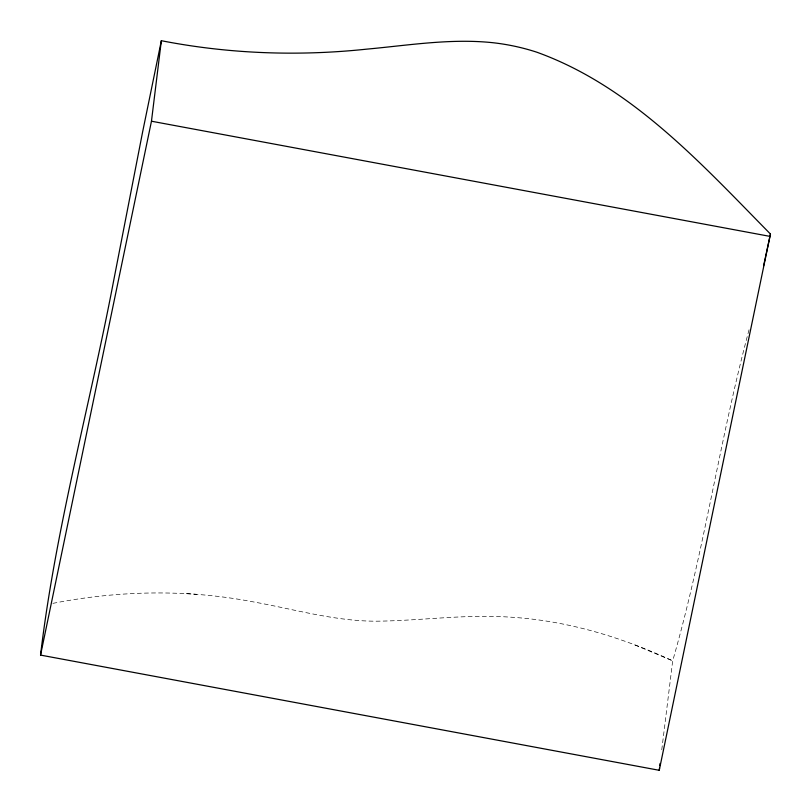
<?xml version="1.0" encoding="UTF-8"?>
<svg xmlns="http://www.w3.org/2000/svg" width="811" height="811" viewBox="0 0 811 811"><rect width="100%" height="100%" fill="white"/><g stroke="black" fill="none" stroke-linecap="round" stroke-linejoin="round"><path stroke-width="0.61" stroke-dasharray="4.05 3.04" d="M661.766 749.78L672.684 660.843C704.333 551.095 719.945 437.494 749.729 327.228M52.897 603.354C118.771 590.428 187.047 589.11 253.062 601.843C293.866 609.122 334.213 621.145 375.98 621.196C420.422 620.79 464.713 614.099 509.207 617.09C565.997 620.324 621.307 636.888 672.684 660.843L632.286 643.863M186.429 593.601L196.799 594.311"/><path stroke-width="1.22" d="M40.55 655.095C55.432 529.147 89.615 406.625 113.358 282.238L142.624 131.919L161.348 40.702C228.753 53.901 298.012 56.385 366.278 49.187C408.166 45.375 450.247 38.299 492.378 42.659A110.418 55.239 11.7 0 1 536.912 52.239C631.678 86.422 701.535 164.075 770.45 234.024L659.242 770.298L40.55 655.095L151.464 121.214L161.348 40.702M659.242 770.298L659.525 768.017M659.799 765.736L660.083 763.455M765.898 255.191L770.45 234.024M763.567 265.856L765.645 256.367M151.464 121.214L770.156 236.417"/></g></svg>
